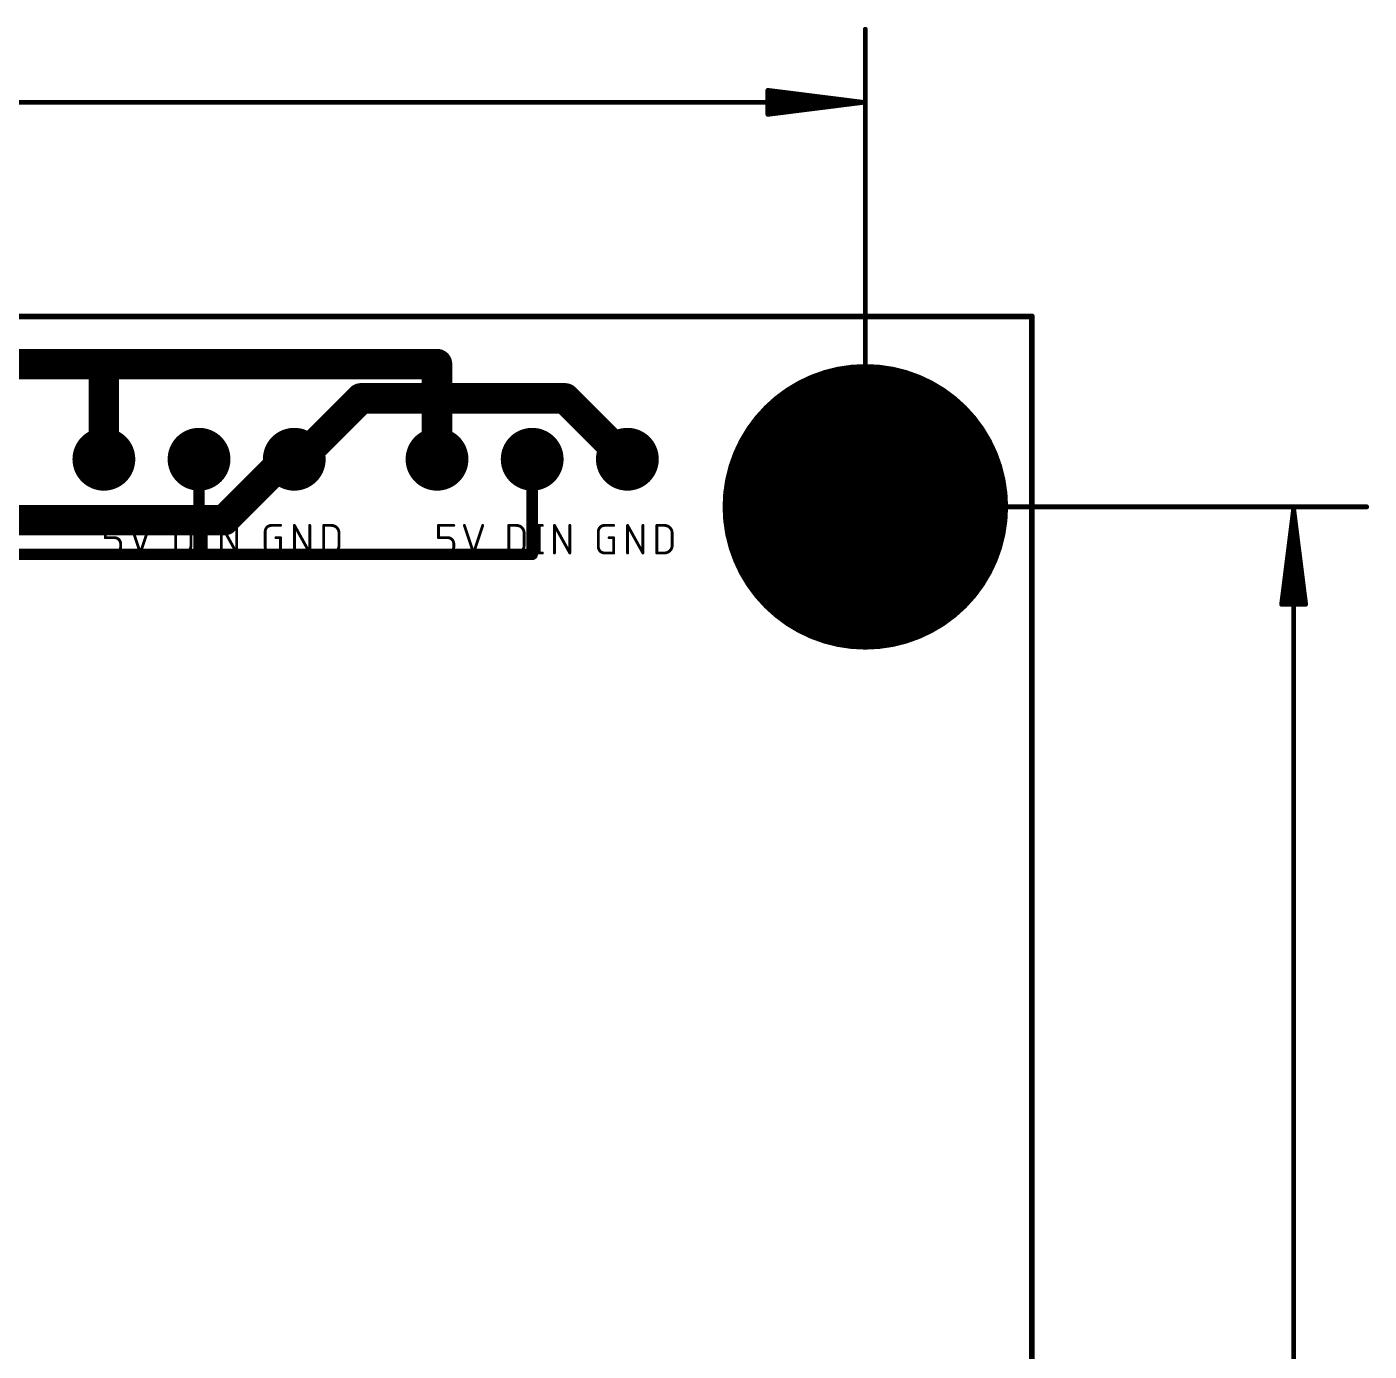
# Model space of a CAD drawing. Extents: x 3.1 to 87.1, y 1.2 to 85.5.
# Drawn here: x 51.28 to 87.11, y 49.86 to 85.2 of the extents above; entities that cross this region are included whole.
import ezdxf

# ---------------------------------------------------------------- set-up
doc = ezdxf.new("R2010")
doc.units = 0
for name, color, linetype in [('1', 12, 'CONTINUOUS'), ('16', 132, 'CONTINUOUS'), ('17', 110, 'CONTINUOUS'), ('19', 53, 'CONTINUOUS'), ('20', 53, 'CONTINUOUS'), ('23', 53, 'CONTINUOUS'), ('25', 253, 'CONTINUOUS'), ('44', 253, 'CONTINUOUS'), ('47', 253, 'CONTINUOUS'), ('51', 253, 'CONTINUOUS')]:
    doc.layers.add(name, color=color, linetype=linetype)

# ---------------------------------------------------------------- blocks, each defined once
blk = doc.blocks.new('ROUNDP')
at = {"const_width": 0.5}
blk.add_lwpolyline([(0, -0.25, 1), (0, 0.25, 1), (0, -0.25)], format="xyb", dxfattribs=at)
blk = doc.blocks.new('RECT')
blk.add_solid([(-0.5, -0.5), (0.5, -0.5), (-0.5, 0.5), (0.5, 0.5)])

msp = doc.modelspace()

# ---------------------------------------------------------------- linework, layer by layer
at = {"layer": '1'}
for points, const_width in [([(43.18, 76.2), (53.34, 76.2)], 0.8128), ([(62.23, 76.2), (53.34, 76.2)], 0.8128), ([(53.34, 76.2), (53.34, 73.66)], 0.8128), ([(62.23, 73.66), (62.23, 76.2)], 0.8128), ([(55.88, 73.66), (55.88, 71.12)], 0.3048), ([(64.77, 71.12), (64.77, 73.66)], 0.3048), ([(45.72, 71.12), (55.88, 71.12)], 0.3048), ([(55.88, 71.12), (64.77, 71.12)], 0.3048)]:
    msp.add_lwpolyline(points, dxfattribs=dict(at, const_width=const_width))
for points, const_width in [([(53.34, 76.4032, 1), (53.34, 75.9968)], 0.4064), ([(53.5432, 76.2, 1), (53.1368, 76.2)], 0.4064), ([(53.34, 75.9968, 1), (53.34, 76.4032)], 0.4064), ([(62.4332, 76.2, 1), (62.0268, 76.2)], 0.4064), ([(62.23, 75.9968, 1), (62.23, 76.4032)], 0.4064), ([(53.1368, 73.66, 1), (53.5432, 73.66)], 0.4064), ([(55.9562, 73.66, 1), (55.8038, 73.66)], 0.1524), ([(62.0268, 73.66, 1), (62.4332, 73.66)], 0.4064), ([(64.8462, 73.66, 1), (64.6938, 73.66)], 0.1524), ([(55.88, 71.1962, 1), (55.88, 71.0438)], 0.1524), ([(55.8038, 71.12, 1), (55.9562, 71.12)], 0.1524), ([(55.88, 71.0438, 1), (55.88, 71.1962)], 0.1524), ([(64.6938, 71.12, 1), (64.8462, 71.12)], 0.1524), ([(64.77, 71.0438, 1), (64.77, 71.1962)], 0.1524)]:
    msp.add_lwpolyline(points, format="xyb", dxfattribs=dict(at, const_width=const_width))
at = {"layer": '16', "const_width": 0.8128}
for points in [[(60.198, 75.2856), (58.6359, 73.7235)], [(65.6463, 75.2856), (60.198, 75.2856)], [(67.2719, 73.66), (65.6463, 75.2856)], [(56.5534, 72.0344), (58.179, 73.66)], [(67.31, 73.66), (67.2719, 73.66)], [(50.038, 72.0344), (56.5534, 72.0344)]]:
    msp.add_lwpolyline(points, dxfattribs=at)
at = {"layer": '16', "const_width": 0.4064}
for points in [[(60.198, 75.4888, 1), (60.198, 75.0824)], [(60.3417, 75.1419, 1), (60.0543, 75.4293)], [(65.79, 75.4293, 1), (65.5026, 75.1419)], [(65.6463, 75.0824, 1), (65.6463, 75.4888)], [(58.3226, 73.5163, 1), (58.0353, 73.8037)], [(58.4922, 73.8672, 1), (58.7796, 73.5798)], [(67.2719, 73.8632, 1), (67.2719, 73.4568)], [(67.1282, 73.5163, 1), (67.4156, 73.8037)], [(67.31, 73.4568, 1), (67.31, 73.8632)], [(56.4097, 72.1781, 1), (56.697, 71.8907)], [(56.5534, 71.8312, 1), (56.5534, 72.2376)]]:
    msp.add_lwpolyline(points, format="xyb", dxfattribs=at)
at = {"layer": '19'}
for p in [(58.179, 73.66), (58.6359, 73.7235)]:
    msp.add_line(p, (58.42, 73.66), dxfattribs=at)
at = {"layer": '20', "const_width": 0.1524}
for points in [[(3.175, 77.47), (78.105, 77.47)], [(78.105, 77.47), (78.105, 1.27)]]:
    msp.add_lwpolyline(points, dxfattribs=at)
at = {"layer": '20', "const_width": 0.0762}
for points in [[(78.1431, 77.47, 1), (78.0669, 77.47)], [(78.105, 77.4319, 1), (78.105, 77.5081)]]:
    msp.add_lwpolyline(points, format="xyb", dxfattribs=at)
at = {"layer": '23'}
for p in [(55.88, 73.66), (64.77, 73.66), (73.66, 72.39)]:
    msp.add_point(p, dxfattribs=at)
at = {"layer": '25', "const_width": 0.0762}
for points in [[(53.3781, 71.5673), (53.3781, 71.8947)], [(53.3781, 71.8947), (53.7873, 71.8947)], [(54.0687, 71.8947), (54.3142, 71.1581)], [(54.3142, 71.1581), (54.5598, 71.8947)], [(55.2557, 71.1581), (55.2557, 71.8947)], [(55.2557, 71.8947), (55.4603, 71.8947)], [(55.6649, 71.6901), (55.6649, 71.3627)], [(55.988, 71.8947), (56.1517, 71.8947)], [(56.0699, 71.8947), (56.0699, 71.1581)], [(56.4749, 71.1581), (56.4749, 71.8947)], [(56.4749, 71.8947), (56.8841, 71.1581)], [(56.8841, 71.1581), (56.8841, 71.8947)], [(57.6453, 71.3218), (57.6453, 71.731)], [(57.809, 71.8947), (58.0545, 71.8947)], [(58.4256, 71.1581), (58.4256, 71.8947)], [(58.4256, 71.8947), (58.8348, 71.1581)], [(58.8348, 71.1581), (58.8348, 71.8947)], [(59.2059, 71.1581), (59.2059, 71.8947)], [(59.2059, 71.8947), (59.4105, 71.8947)], [(59.6151, 71.6901), (59.6151, 71.3627)], [(62.2681, 71.5673), (62.2681, 71.8947)], [(62.2681, 71.8947), (62.6773, 71.8947)], [(62.9587, 71.8947), (63.2042, 71.1581)], [(63.2042, 71.1581), (63.4498, 71.8947)], [(64.1457, 71.1581), (64.1457, 71.8947)], [(64.1457, 71.8947), (64.3503, 71.8947)], [(64.5549, 71.6901), (64.5549, 71.3627)], [(64.878, 71.8947), (65.0417, 71.8947)], [(64.9599, 71.8947), (64.9599, 71.1581)], [(65.3649, 71.1581), (65.3649, 71.8947)], [(65.3649, 71.8947), (65.7741, 71.1581)], [(65.7741, 71.1581), (65.7741, 71.8947)], [(66.5353, 71.3218), (66.5353, 71.731)], [(66.699, 71.8947), (66.9445, 71.8947)], [(67.3156, 71.1581), (67.3156, 71.8947)], [(67.3156, 71.8947), (67.7248, 71.1581)], [(67.7248, 71.1581), (67.7248, 71.8947)], [(68.0959, 71.1581), (68.0959, 71.8947)], [(68.0959, 71.8947), (68.3005, 71.8947)], [(68.5051, 71.6901), (68.5051, 71.3627)], [(53.6236, 71.5673), (53.3781, 71.5673)], [(53.7873, 71.3218), (53.7873, 71.4036)], [(57.9317, 71.5673), (58.0545, 71.5673)], [(58.0545, 71.5673), (58.0545, 71.1581)], [(62.5136, 71.5673), (62.2681, 71.5673)], [(62.6773, 71.3218), (62.6773, 71.4036)], [(66.8217, 71.5673), (66.9445, 71.5673)], [(66.9445, 71.5673), (66.9445, 71.1581)], [(53.3781, 71.1581), (53.6236, 71.1581)], [(55.4603, 71.1581), (55.2557, 71.1581)], [(55.988, 71.1581), (56.1517, 71.1581)], [(58.0545, 71.1581), (57.809, 71.1581)], [(59.4105, 71.1581), (59.2059, 71.1581)], [(62.2681, 71.1581), (62.5136, 71.1581)], [(64.3503, 71.1581), (64.1457, 71.1581)], [(64.878, 71.1581), (65.0417, 71.1581)], [(66.9445, 71.1581), (66.699, 71.1581)], [(68.3005, 71.1581), (68.0959, 71.1581)]]:
    msp.add_lwpolyline(points, dxfattribs=at)
at = {"layer": '25'}
for points, const_width in [([(53.3972, 71.8947, 1), (53.3591, 71.8947)], 0.0381), ([(53.3781, 71.9137, 1), (53.3781, 71.8757)], 0.0381), ([(53.7873, 71.8757, 1), (53.7873, 71.9137)], 0.0381), ([(54.0868, 71.9007, 1), (54.0506, 71.8887)], 0.0381), ([(54.5778, 71.8887, 1), (54.5417, 71.9007)], 0.0381), ([(55.2747, 71.8947, 1), (55.2366, 71.8947)], 0.0381), ([(55.2557, 71.9137, 1), (55.2557, 71.8757)], 0.0381), ([(55.6649, 71.6901, 0.4142), (55.4603, 71.8947)], 0.0762), ([(55.4603, 71.9137, 1), (55.4603, 71.8757)], 0.0381), ([(55.4603, 71.8757, 1), (55.4603, 71.9137)], 0.0381), ([(55.6839, 71.6901, 1), (55.6458, 71.6901)], 0.0381), ([(55.6458, 71.6901, 1), (55.6839, 71.6901)], 0.0381), ([(55.988, 71.9137, 1), (55.988, 71.8757)], 0.0381), ([(56.0889, 71.8947, 1), (56.0508, 71.8947)], 0.0381), ([(56.1517, 71.8757, 1), (56.1517, 71.9137)], 0.0381), ([(56.4915, 71.904, 1), (56.4582, 71.8854)], 0.0381), ([(56.4939, 71.8947, 1), (56.4558, 71.8947)], 0.0381), ([(56.9031, 71.8947, 1), (56.865, 71.8947)], 0.0381), ([(57.6643, 71.731, 1), (57.6262, 71.731)], 0.0381), ([(57.6262, 71.731, 1), (57.6643, 71.731)], 0.0381), ([(57.809, 71.8947, 0.4142), (57.6453, 71.731)], 0.0762), ([(57.809, 71.9137, 1), (57.809, 71.8757)], 0.0381), ([(57.809, 71.8757, 1), (57.809, 71.9137)], 0.0381), ([(58.0545, 71.8757, 1), (58.0545, 71.9137)], 0.0381), ([(58.4422, 71.904, 1), (58.4089, 71.8854)], 0.0381), ([(58.4446, 71.8947, 1), (58.4065, 71.8947)], 0.0381), ([(58.8538, 71.8947, 1), (58.8157, 71.8947)], 0.0381), ([(59.2249, 71.8947, 1), (59.1868, 71.8947)], 0.0381), ([(59.2059, 71.9137, 1), (59.2059, 71.8757)], 0.0381), ([(59.6151, 71.6901, 0.4142), (59.4105, 71.8947)], 0.0762), ([(59.4105, 71.9137, 1), (59.4105, 71.8757)], 0.0381), ([(59.4105, 71.8757, 1), (59.4105, 71.9137)], 0.0381), ([(59.6341, 71.6901, 1), (59.596, 71.6901)], 0.0381), ([(59.596, 71.6901, 1), (59.6341, 71.6901)], 0.0381), ([(62.2872, 71.8947, 1), (62.2491, 71.8947)], 0.0381), ([(62.2681, 71.9137, 1), (62.2681, 71.8757)], 0.0381), ([(62.6773, 71.8757, 1), (62.6773, 71.9137)], 0.0381), ([(62.9768, 71.9007, 1), (62.9406, 71.8887)], 0.0381), ([(63.4678, 71.8887, 1), (63.4317, 71.9007)], 0.0381), ([(64.1647, 71.8947, 1), (64.1266, 71.8947)], 0.0381), ([(64.1457, 71.9137, 1), (64.1457, 71.8757)], 0.0381), ([(64.5549, 71.6901, 0.4142), (64.3503, 71.8947)], 0.0762), ([(64.3503, 71.9137, 1), (64.3503, 71.8757)], 0.0381), ([(64.3503, 71.8757, 1), (64.3503, 71.9137)], 0.0381), ([(64.5739, 71.6901, 1), (64.5358, 71.6901)], 0.0381), ([(64.5358, 71.6901, 1), (64.5739, 71.6901)], 0.0381), ([(64.878, 71.9137, 1), (64.878, 71.8757)], 0.0381), ([(64.9789, 71.8947, 1), (64.9408, 71.8947)], 0.0381), ([(65.0417, 71.8757, 1), (65.0417, 71.9137)], 0.0381), ([(65.3815, 71.904, 1), (65.3482, 71.8854)], 0.0381), ([(65.3839, 71.8947, 1), (65.3458, 71.8947)], 0.0381), ([(65.7931, 71.8947, 1), (65.755, 71.8947)], 0.0381), ([(66.699, 71.8947, 0.4142), (66.5353, 71.731)], 0.0762), ([(66.5543, 71.731, 1), (66.5162, 71.731)], 0.0381), ([(66.5162, 71.731, 1), (66.5543, 71.731)], 0.0381), ([(66.699, 71.9137, 1), (66.699, 71.8757)], 0.0381), ([(66.699, 71.8757, 1), (66.699, 71.9137)], 0.0381), ([(66.9445, 71.8757, 1), (66.9445, 71.9137)], 0.0381), ([(67.3322, 71.904, 1), (67.2989, 71.8854)], 0.0381), ([(67.3346, 71.8947, 1), (67.2965, 71.8947)], 0.0381), ([(67.7438, 71.8947, 1), (67.7057, 71.8947)], 0.0381), ([(68.1149, 71.8947, 1), (68.0768, 71.8947)], 0.0381), ([(68.0959, 71.9137, 1), (68.0959, 71.8757)], 0.0381), ([(68.5051, 71.6901, 0.4142), (68.3005, 71.8947)], 0.0762), ([(68.3005, 71.9137, 1), (68.3005, 71.8757)], 0.0381), ([(68.3005, 71.8757, 1), (68.3005, 71.9137)], 0.0381), ([(68.5241, 71.6901, 1), (68.486, 71.6901)], 0.0381), ([(68.486, 71.6901, 1), (68.5241, 71.6901)], 0.0381), ([(53.3781, 71.5864, 1), (53.3781, 71.5483)], 0.0381), ([(53.3591, 71.5673, 1), (53.3972, 71.5673)], 0.0381), ([(53.7873, 71.4036, 0.4142), (53.6236, 71.5673)], 0.0762), ([(53.6236, 71.5864, 1), (53.6236, 71.5483)], 0.0381), ([(53.6236, 71.1581, 0.4142), (53.7873, 71.3218)], 0.0762), ([(53.6236, 71.5483, 1), (53.6236, 71.5864)], 0.0381), ([(53.8064, 71.4036, 1), (53.7683, 71.4036)], 0.0381), ([(53.7683, 71.4036, 1), (53.8064, 71.4036)], 0.0381), ([(53.8064, 71.3218, 1), (53.7683, 71.3218)], 0.0381), ([(53.7683, 71.3218, 1), (53.8064, 71.3218)], 0.0381), ([(55.4603, 71.1581, 0.4142), (55.6649, 71.3627)], 0.0762), ([(55.6839, 71.3627, 1), (55.6458, 71.3627)], 0.0381), ([(55.6458, 71.3627, 1), (55.6839, 71.3627)], 0.0381), ([(57.6643, 71.3218, 1), (57.6262, 71.3218)], 0.0381), ([(57.6262, 71.3218, 1), (57.6643, 71.3218)], 0.0381), ([(57.6453, 71.3218, 0.4142), (57.809, 71.1581)], 0.0762), ([(57.9317, 71.5864, 1), (57.9317, 71.5483)], 0.0381), ([(58.0736, 71.5673, 1), (58.0355, 71.5673)], 0.0381), ([(58.0545, 71.5483, 1), (58.0545, 71.5864)], 0.0381), ([(59.4105, 71.1581, 0.4142), (59.6151, 71.3627)], 0.0762), ([(59.6341, 71.3627, 1), (59.596, 71.3627)], 0.0381), ([(59.596, 71.3627, 1), (59.6341, 71.3627)], 0.0381), ([(62.2681, 71.5864, 1), (62.2681, 71.5483)], 0.0381), ([(62.2491, 71.5673, 1), (62.2872, 71.5673)], 0.0381), ([(62.6773, 71.4036, 0.4142), (62.5136, 71.5673)], 0.0762), ([(62.5136, 71.5864, 1), (62.5136, 71.5483)], 0.0381), ([(62.5136, 71.1581, 0.4142), (62.6773, 71.3218)], 0.0762), ([(62.5136, 71.5483, 1), (62.5136, 71.5864)], 0.0381), ([(62.6964, 71.4036, 1), (62.6583, 71.4036)], 0.0381), ([(62.6583, 71.4036, 1), (62.6964, 71.4036)], 0.0381), ([(62.6964, 71.3218, 1), (62.6583, 71.3218)], 0.0381), ([(62.6583, 71.3218, 1), (62.6964, 71.3218)], 0.0381), ([(64.3503, 71.1581, 0.4142), (64.5549, 71.3627)], 0.0762), ([(64.5739, 71.3627, 1), (64.5358, 71.3627)], 0.0381), ([(64.5358, 71.3627, 1), (64.5739, 71.3627)], 0.0381), ([(66.5353, 71.3218, 0.4142), (66.699, 71.1581)], 0.0762), ([(66.5543, 71.3218, 1), (66.5162, 71.3218)], 0.0381), ([(66.5162, 71.3218, 1), (66.5543, 71.3218)], 0.0381), ([(66.8217, 71.5864, 1), (66.8217, 71.5483)], 0.0381), ([(66.9636, 71.5673, 1), (66.9255, 71.5673)], 0.0381), ([(66.9445, 71.5483, 1), (66.9445, 71.5864)], 0.0381), ([(68.3005, 71.1581, 0.4142), (68.5051, 71.3627)], 0.0762), ([(68.5241, 71.3627, 1), (68.486, 71.3627)], 0.0381), ([(68.486, 71.3627, 1), (68.5241, 71.3627)], 0.0381), ([(53.3781, 71.1771, 1), (53.3781, 71.1391)], 0.0381), ([(53.6236, 71.1771, 1), (53.6236, 71.1391)], 0.0381), ([(53.6236, 71.1391, 1), (53.6236, 71.1771)], 0.0381), ([(54.2962, 71.1641, 1), (54.3323, 71.1521)], 0.0381), ([(54.2962, 71.1521, 1), (54.3323, 71.1641)], 0.0381), ([(55.2557, 71.1771, 1), (55.2557, 71.1391)], 0.0381), ([(55.2366, 71.1581, 1), (55.2747, 71.1581)], 0.0381), ([(55.4603, 71.1771, 1), (55.4603, 71.1391)], 0.0381), ([(55.4603, 71.1391, 1), (55.4603, 71.1771)], 0.0381), ([(55.988, 71.1771, 1), (55.988, 71.1391)], 0.0381), ([(56.0508, 71.1581, 1), (56.0889, 71.1581)], 0.0381), ([(56.1517, 71.1391, 1), (56.1517, 71.1771)], 0.0381), ([(56.4558, 71.1581, 1), (56.4939, 71.1581)], 0.0381), ([(56.865, 71.1581, 1), (56.9031, 71.1581)], 0.0381), ([(56.8674, 71.1488, 1), (56.9007, 71.1674)], 0.0381), ([(57.809, 71.1771, 1), (57.809, 71.1391)], 0.0381), ([(57.809, 71.1391, 1), (57.809, 71.1771)], 0.0381), ([(58.0355, 71.1581, 1), (58.0736, 71.1581)], 0.0381), ([(58.0545, 71.1391, 1), (58.0545, 71.1771)], 0.0381), ([(58.4065, 71.1581, 1), (58.4446, 71.1581)], 0.0381), ([(58.8157, 71.1581, 1), (58.8538, 71.1581)], 0.0381), ([(58.8181, 71.1488, 1), (58.8514, 71.1674)], 0.0381), ([(59.1868, 71.1581, 1), (59.2249, 71.1581)], 0.0381), ([(59.2059, 71.1771, 1), (59.2059, 71.1391)], 0.0381), ([(59.4105, 71.1771, 1), (59.4105, 71.1391)], 0.0381), ([(59.4105, 71.1391, 1), (59.4105, 71.1771)], 0.0381), ([(62.2681, 71.1771, 1), (62.2681, 71.1391)], 0.0381), ([(62.5136, 71.1771, 1), (62.5136, 71.1391)], 0.0381), ([(62.5136, 71.1391, 1), (62.5136, 71.1771)], 0.0381), ([(63.1862, 71.1641, 1), (63.2223, 71.1521)], 0.0381), ([(63.1862, 71.1521, 1), (63.2223, 71.1641)], 0.0381), ([(64.1266, 71.1581, 1), (64.1647, 71.1581)], 0.0381), ([(64.1457, 71.1771, 1), (64.1457, 71.1391)], 0.0381), ([(64.3503, 71.1771, 1), (64.3503, 71.1391)], 0.0381), ([(64.3503, 71.1391, 1), (64.3503, 71.1771)], 0.0381), ([(64.878, 71.1771, 1), (64.878, 71.1391)], 0.0381), ([(64.9408, 71.1581, 1), (64.9789, 71.1581)], 0.0381), ([(65.0417, 71.1391, 1), (65.0417, 71.1771)], 0.0381), ([(65.3458, 71.1581, 1), (65.3839, 71.1581)], 0.0381), ([(65.755, 71.1581, 1), (65.7931, 71.1581)], 0.0381), ([(65.7574, 71.1488, 1), (65.7907, 71.1674)], 0.0381), ([(66.699, 71.1771, 1), (66.699, 71.1391)], 0.0381), ([(66.699, 71.1391, 1), (66.699, 71.1771)], 0.0381), ([(66.9255, 71.1581, 1), (66.9636, 71.1581)], 0.0381), ([(66.9445, 71.1391, 1), (66.9445, 71.1771)], 0.0381), ([(67.2965, 71.1581, 1), (67.3346, 71.1581)], 0.0381), ([(67.7057, 71.1581, 1), (67.7438, 71.1581)], 0.0381), ([(67.7081, 71.1488, 1), (67.7414, 71.1674)], 0.0381), ([(68.0768, 71.1581, 1), (68.1149, 71.1581)], 0.0381), ([(68.0959, 71.1771, 1), (68.0959, 71.1391)], 0.0381), ([(68.3005, 71.1771, 1), (68.3005, 71.1391)], 0.0381), ([(68.3005, 71.1391, 1), (68.3005, 71.1771)], 0.0381)]:
    msp.add_lwpolyline(points, format="xyb", dxfattribs=dict(at, const_width=const_width))
at = {"layer": '44'}
for centre, radius in [((53.34, 73.66), 0.508), ((55.88, 73.66), 0.508), ((58.42, 73.66), 0.508), ((62.23, 73.66), 0.508), ((64.77, 73.66), 0.508), ((67.31, 73.66), 0.508), ((73.66, 72.39), 1.9844)]:
    msp.add_circle(centre, radius, dxfattribs=at)
at = {"layer": '47', "const_width": 0.13}
for points in [[(73.66, 72.39), (73.66, 85.135)], [(73.595, 83.185), (71.06, 83.5042)], [(71.06, 83.5042), (71.06, 82.8658)], [(73.595, 83.185), (71.06, 83.445)], [(7.685, 83.185), (73.595, 83.185)], [(73.595, 83.185), (71.06, 83.315)], [(71.06, 82.8658), (73.595, 83.185)], [(71.06, 83.055), (73.595, 83.185)], [(71.06, 82.925), (73.595, 83.185)], [(73.66, 72.39), (87.04, 72.39)], [(85.09, 72.325), (84.7708, 69.79)], [(85.09, 72.325), (84.83, 69.79)], [(85.09, 72.325), (84.96, 69.79)], [(85.09, 72.325), (85.09, 6.415)], [(85.4092, 69.79), (85.09, 72.325)], [(85.22, 69.79), (85.09, 72.325)], [(85.35, 69.79), (85.09, 72.325)], [(84.7708, 69.79), (85.4092, 69.79)]]:
    msp.add_lwpolyline(points, dxfattribs=at)
at = {"layer": '47', "const_width": 0.065}
for points in [[(73.6925, 85.135, 1), (73.6275, 85.135)], [(71.0641, 83.5365, 1), (71.0559, 83.472)], [(71.0925, 83.5042, 1), (71.0275, 83.5042)], [(71.0633, 83.4773, 1), (71.0567, 83.4127)], [(71.0617, 83.3475, 1), (71.0583, 83.2825)], [(71.0583, 83.0875, 1), (71.0617, 83.0225)], [(73.5991, 83.1528, 1), (73.5909, 83.2172)], [(73.5909, 83.1528, 1), (73.5991, 83.2172)], [(73.5983, 83.1527, 1), (73.5917, 83.2173)], [(73.5917, 83.1527, 1), (73.5983, 83.2173)], [(73.5933, 83.1525, 1), (73.5967, 83.2175)], [(73.5967, 83.1525, 1), (73.5933, 83.2175)], [(73.595, 83.1525, 1), (73.595, 83.2175)], [(71.0567, 82.9573, 1), (71.0633, 82.8927)], [(71.0559, 82.898, 1), (71.0641, 82.8335)], [(71.0275, 82.8658, 1), (71.0925, 82.8658)], [(73.66, 72.4225, 1), (73.66, 72.3575)], [(73.6275, 72.39, 1), (73.6925, 72.39)], [(85.1225, 72.325, 1), (85.0575, 72.325)], [(85.1222, 72.3291, 1), (85.0578, 72.3209)], [(85.1225, 72.3233, 1), (85.0575, 72.3267)], [(85.1225, 72.3267, 1), (85.0575, 72.3233)], [(85.1223, 72.3283, 1), (85.0577, 72.3217)], [(85.1223, 72.3217, 1), (85.0577, 72.3283)], [(85.1222, 72.3209, 1), (85.0578, 72.3291)], [(87.04, 72.3575, 1), (87.04, 72.4225)], [(84.7708, 69.8225, 1), (84.7708, 69.7575)], [(85.4092, 69.7575, 1), (85.4092, 69.8225)], [(84.7385, 69.7941, 1), (84.803, 69.7859)], [(84.7977, 69.7933, 1), (84.8623, 69.7867)], [(84.9275, 69.7917, 1), (84.9925, 69.7883)], [(85.1875, 69.7883, 1), (85.2525, 69.7917)], [(85.3177, 69.7867, 1), (85.3823, 69.7933)], [(85.377, 69.7859, 1), (85.4415, 69.7941)]]:
    msp.add_lwpolyline(points, format="xyb", dxfattribs=at)

# ---------------------------------------------------------------- block references
at = {"layer": '17', "xscale": 7.62, "yscale": 7.62}
msp.add_blockref('ROUNDP', (73.66, 72.39), dxfattribs=at)
msp.add_blockref('ROUNDP', (73.66, 72.39), dxfattribs=at)
at = {"layer": '17', "xscale": 1.6764, "yscale": 1.6764, "rotation": 90}
for p in [(53.34, 73.66), (53.34, 73.66), (55.88, 73.66), (55.88, 73.66), (58.42, 73.66), (58.42, 73.66), (62.23, 73.66), (62.23, 73.66), (64.77, 73.66), (64.77, 73.66), (67.31, 73.66), (67.31, 73.66)]:
    msp.add_blockref('ROUNDP', p, dxfattribs=at)
at = {"layer": '51', "xscale": 0.508, "yscale": 0.508}
for p in [(53.34, 73.66), (55.88, 73.66), (58.42, 73.66), (62.23, 73.66), (64.77, 73.66), (67.31, 73.66)]:
    msp.add_blockref('RECT', p, dxfattribs=at)

doc.saveas('drawing.dxf')
